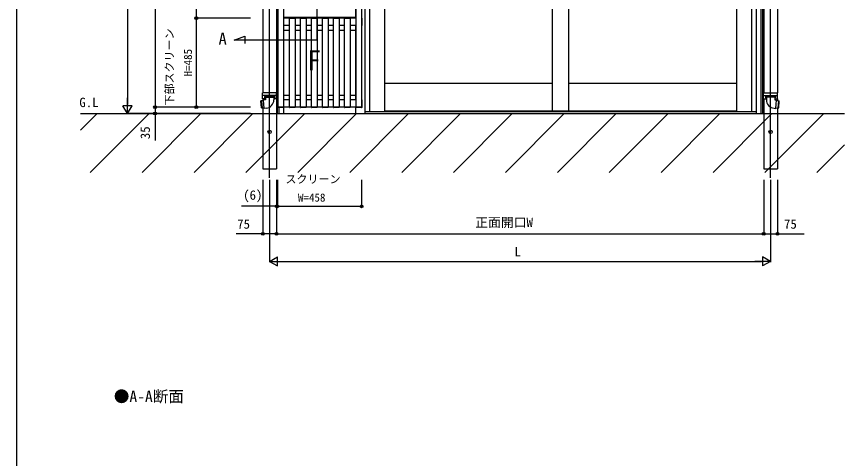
# Model space of a CAD drawing. Units: millimetres, scale not verified. Extents: x -875 to 875, y -1300 to 1292.
# Drawn here: x -875 to 27, y 65 to 546 of the extents above; entities that cross this region are included whole.
import ezdxf
from ezdxf.enums import TextEntityAlignment as Align

# ---------------------------------------------------------------- set-up
doc = ezdxf.new("R2010")
doc.units = ezdxf.units.MM
doc.header["$LTSCALE"] = 8
for name, color, linetype in [('0-1_USER1', 3, 'Continuous'), ('0-4_YKK_12', 2, 'Continuous'), ('0-6_YKK_A1', 4, 'Continuous'), ('0-7_YKK_D', 6, 'Continuous'), ('0-8_YKK_ZWAK', 7, 'Continuous')]:
    doc.layers.add(name, color=color, linetype=linetype)
doc.styles.add('ＭＳ ゴシック', font='')
doc.styles.get('ＭＳ ゴシック').set_extended_font_data('MS Gothic')

msp = doc.modelspace()

# ---------------------------------------------------------------- linework, layer by layer
at = {"layer": '0-4_YKK_12'}
for p, q in [((-547.772, 697.786), (-547.772, 520.716)), ((-547.772, 520.716), (-637.772, 520.716))]:
    msp.add_line(p, q, dxfattribs=at)
msp.add_lwpolyline([(-637.772, 520.716), (-626.072, 524.975), (-626.072, 517.175)], dxfattribs=at)
at = {"layer": '0-6_YKK_A1'}
for p, q in [((-599.194, 370.698), (-599.194, 1019.329)), ((-53.194, 370.698), (-53.194, 1019.329)), ((-606.694, 960.438), (-606.694, 463.398)), ((-591.694, 960.438), (-591.694, 463.398)), ((-60.694, 960.438), (-60.694, 463.398)), ((-45.694, 960.438), (-45.694, 463.398)), ((-590.694, 440.698), (-590.694, 955.698)), ((-495.094, 440.698), (-495.094, 955.698)), ((-490.094, 442.698), (-490.094, 947.698)), ((-473.694, 442.698), (-473.694, 947.698)), ((-290.894, 443.898), (-290.894, 947.698)), ((-272.894, 443.898), (-272.894, 947.698)), ((-90.094, 442.698), (-90.094, 947.698)), ((-73.694, 442.698), (-73.694, 947.698)), ((-68.694, 440.698), (-68.694, 955.698)), ((-63.494, 440.698), (-63.494, 955.698)), ((-61.694, 440.698), (-61.694, 955.698)), ((-583.694, 544.698), (-583.694, 667.298)), ((-505.094, 544.698), (-505.094, 667.298)), ((-504.894, 544.698), (-583.894, 544.698)), ((-583.694, 545.698), (-505.094, 545.698)), ((-577.494, 544.698), (-577.475, 545.01)), ((-577.294, 544.698), (-577.494, 544.698)), ((-571.493, 544.698), (-577.294, 544.698)), ((-577.275, 545.198), (-571.513, 545.198)), ((-565.494, 544.698), (-565.475, 545.01)), ((-565.294, 544.698), (-565.494, 544.698)), ((-559.493, 544.698), (-565.294, 544.698)), ((-565.275, 545.198), (-559.513, 545.198)), ((-553.494, 544.698), (-553.475, 545.01)), ((-553.294, 544.698), (-553.494, 544.698)), ((-547.493, 544.698), (-553.294, 544.698)), ((-553.275, 545.198), (-547.513, 545.198)), ((-541.494, 544.698), (-541.475, 545.01)), ((-541.294, 544.698), (-541.494, 544.698)), ((-535.493, 544.698), (-541.294, 544.698)), ((-541.275, 545.198), (-535.513, 545.198)), ((-529.494, 544.698), (-529.475, 545.01)), ((-529.294, 544.698), (-529.494, 544.698)), ((-523.493, 544.698), (-529.294, 544.698)), ((-529.275, 545.198), (-523.513, 545.198)), ((-517.494, 544.698), (-517.475, 545.01)), ((-517.294, 544.698), (-517.494, 544.698)), ((-511.493, 544.698), (-517.294, 544.698)), ((-517.275, 545.198), (-511.513, 545.198)), ((-498.894, 544.798), (-498.894, 536.598)), ((-498.894, 544.798), (-498.494, 544.798)), ((-498.894, 544.398), (-498.494, 544.398)), ((-589.894, 536.698), (-590.494, 536.698)), ((-577.388, 536.698), (-583.894, 536.698)), ((-583.694, 455.698), (-583.694, 536.698)), ((-565.388, 536.698), (-571.388, 536.698)), ((-553.388, 536.698), (-559.388, 536.698)), ((-541.388, 536.698), (-547.388, 536.698)), ((-529.388, 536.698), (-535.388, 536.698)), ((-517.388, 536.698), (-523.388, 536.698)), ((-504.894, 536.698), (-511.388, 536.698)), ((-505.094, 455.698), (-505.094, 536.698)), ((-498.894, 536.998), (-498.494, 536.998)), ((-583.694, 531.698), (-577.394, 531.698)), ((-571.394, 531.698), (-565.394, 531.698)), ((-559.394, 531.698), (-553.394, 531.698)), ((-547.394, 531.698), (-541.394, 531.698)), ((-535.394, 531.698), (-529.394, 531.698)), ((-523.394, 531.698), (-517.394, 531.698)), ((-511.394, 531.698), (-505.094, 531.698)), ((-473.694, 473.898), (-290.894, 473.898)), ((-272.894, 473.898), (-90.094, 473.898)), ((-606.794, 460.398), (-606.794, 463.298)), ((-591.594, 460.398), (-606.794, 460.398)), ((-606.794, 456.898), (-606.794, 460.398)), ((-591.694, 463.398), (-606.694, 463.398)), ((-603.394, 460.398), (-603.394, 459.701)), ((-594.994, 460.398), (-594.994, 459.701)), ((-591.594, 460.398), (-591.594, 463.298)), ((-591.594, 456.898), (-591.594, 460.398)), ((-583.694, 460.698), (-577.394, 460.698)), ((-571.394, 460.698), (-565.394, 460.698)), ((-559.394, 460.698), (-553.394, 460.698)), ((-547.394, 460.698), (-541.394, 460.698)), ((-535.394, 460.698), (-529.394, 460.698)), ((-523.394, 460.698), (-517.394, 460.698)), ((-511.394, 460.698), (-505.094, 460.698)), ((-60.794, 460.398), (-60.794, 463.298)), ((-60.794, 460.398), (-45.594, 460.398)), ((-60.794, 456.898), (-60.794, 460.398)), ((-60.694, 463.398), (-45.694, 463.398)), ((-57.394, 460.398), (-57.394, 459.701)), ((-48.994, 460.398), (-48.994, 459.701)), ((-45.594, 460.398), (-45.594, 463.298)), ((-45.594, 456.898), (-45.594, 460.398)), ((-607.924, 454.718), (-608.71, 454.529)), ((-608.037, 446.838), (-608.71, 454.529)), ((-605.734, 454.929), (-607.924, 454.718)), ((-607.924, 454.718), (-607.23, 446.788)), ((-606.694, 456.798), (-606.694, 454.837)), ((-606.694, 456.798), (-606.694, 454.837)), ((-603.794, 456.798), (-606.694, 456.798)), ((-603.794, 455.701), (-605.786, 455.527)), ((-604.446, 458.782), (-604.604, 458.782)), ((-603.942, 458.614), (-603.784, 458.614)), ((-603.794, 459.701), (-594.594, 459.701)), ((-603.794, 459.701), (-603.794, 458.836)), ((-603.794, 458.567), (-603.794, 455.701)), ((-603.775, 458.801), (-594.613, 458.801)), ((-603.775, 458.601), (-594.613, 458.601)), ((-594.446, 458.782), (-594.604, 458.782)), ((-594.594, 459.701), (-594.594, 458.836)), ((-594.594, 458.567), (-594.594, 455.701)), ((-591.694, 456.798), (-594.594, 456.798)), ((-593.942, 458.614), (-593.784, 458.614)), ((-591.694, 456.798), (-591.694, 440.698)), ((-589.894, 455.698), (-590.494, 455.698)), ((-577.388, 455.698), (-583.894, 455.698)), ((-565.388, 455.698), (-571.388, 455.698)), ((-553.388, 455.698), (-559.388, 455.698)), ((-541.388, 455.698), (-547.388, 455.698)), ((-529.388, 455.698), (-535.388, 455.698)), ((-517.388, 455.698), (-523.388, 455.698)), ((-504.894, 455.698), (-511.388, 455.698)), ((-498.894, 455.798), (-498.894, 447.698)), ((-498.894, 455.798), (-498.494, 455.798)), ((-498.894, 455.398), (-498.494, 455.398)), ((-60.694, 456.798), (-60.694, 440.698)), ((-60.694, 456.798), (-57.794, 456.798)), ((-58.446, 458.614), (-58.604, 458.614)), ((-57.942, 458.782), (-57.784, 458.782)), ((-48.594, 459.701), (-57.794, 459.701)), ((-57.794, 459.701), (-57.794, 458.836)), ((-57.794, 458.567), (-57.794, 455.701)), ((-48.613, 458.801), (-57.775, 458.801)), ((-48.613, 458.601), (-57.775, 458.601)), ((-48.446, 458.614), (-48.604, 458.614)), ((-48.594, 459.701), (-48.594, 458.836)), ((-48.594, 458.567), (-48.594, 455.701)), ((-48.594, 456.798), (-45.694, 456.798)), ((-48.594, 455.701), (-46.601, 455.527)), ((-47.942, 458.782), (-47.784, 458.782)), ((-46.654, 454.929), (-44.464, 454.718)), ((-45.694, 456.798), (-45.694, 454.837)), ((-45.694, 456.798), (-45.694, 454.837)), ((-44.464, 454.718), (-45.158, 446.788)), ((-44.464, 454.718), (-43.677, 454.529)), ((-44.35, 446.838), (-43.677, 454.529)), ((-607.23, 446.788), (-608.037, 446.838)), ((-605.037, 446.96), (-607.23, 446.788)), ((-606.694, 446.83), (-606.694, 440.698)), ((-602.992, 446.537), (-604.984, 446.362)), ((-589.794, 447.698), (-583.993, 447.698)), ((-584.013, 447.198), (-589.775, 447.198)), ((-588.894, 440.698), (-588.894, 447.198)), ((-583.993, 447.698), (-583.794, 447.698)), ((-504.894, 447.698), (-583.894, 447.698)), ((-583.794, 447.698), (-583.813, 447.385)), ((-583.694, 440.698), (-583.694, 447.698)), ((-577.294, 447.698), (-571.493, 447.698)), ((-571.513, 447.198), (-577.275, 447.198)), ((-571.493, 447.698), (-571.294, 447.698)), ((-571.294, 447.698), (-571.313, 447.385)), ((-565.294, 447.698), (-559.493, 447.698)), ((-559.513, 447.198), (-565.275, 447.198)), ((-559.493, 447.698), (-559.294, 447.698)), ((-559.294, 447.698), (-559.313, 447.385)), ((-553.294, 447.698), (-547.493, 447.698)), ((-547.513, 447.198), (-553.275, 447.198)), ((-547.493, 447.698), (-547.294, 447.698)), ((-547.294, 447.698), (-547.313, 447.385)), ((-541.294, 447.698), (-535.493, 447.698)), ((-535.513, 447.198), (-541.275, 447.198)), ((-535.493, 447.698), (-535.294, 447.698)), ((-535.294, 447.698), (-535.313, 447.385)), ((-529.294, 447.698), (-523.493, 447.698)), ((-523.513, 447.198), (-529.275, 447.198)), ((-523.493, 447.698), (-523.294, 447.698)), ((-523.294, 447.698), (-523.313, 447.385)), ((-517.294, 447.698), (-511.493, 447.698)), ((-511.513, 447.198), (-517.275, 447.198)), ((-511.493, 447.698), (-511.294, 447.698)), ((-511.294, 447.698), (-511.313, 447.385)), ((-505.094, 440.698), (-505.094, 447.698)), ((-504.794, 447.698), (-498.993, 447.698)), ((-499.013, 447.198), (-504.775, 447.198)), ((-498.993, 447.698), (-498.794, 447.698)), ((-498.894, 447.998), (-498.494, 447.998)), ((-498.794, 447.698), (-498.813, 447.385)), ((-68.694, 442.698), (-495.094, 442.698)), ((-473.694, 443.898), (-90.094, 443.898)), ((-49.396, 446.537), (-47.403, 446.362)), ((-47.351, 446.96), (-45.158, 446.788)), ((-45.694, 446.83), (-45.694, 440.698)), ((-45.158, 446.788), (-44.35, 446.838)), ((-805.294, 440.698), (27.306, 440.698)), ((-787.214, 440.698), (-805.294, 422.618)), ((-730.646, 440.698), (-794.67, 376.673)), ((-674.077, 440.698), (-738.101, 376.673)), ((-617.509, 440.698), (-681.533, 376.673)), ((-560.94, 440.698), (-624.964, 376.673)), ((-606.694, 440.698), (-591.694, 440.698)), ((-606.694, 440.698), (-606.694, 380.698)), ((-591.694, 440.698), (-591.694, 380.698)), ((-504.371, 440.698), (-568.396, 376.673)), ((-447.803, 440.698), (-511.827, 376.673)), ((-391.234, 440.698), (-455.259, 376.673)), ((-334.666, 440.698), (-398.69, 376.673)), ((-278.097, 440.698), (-342.122, 376.673)), ((-221.529, 440.698), (-285.553, 376.673)), ((-164.96, 440.698), (-228.984, 376.673)), ((-108.392, 440.698), (-172.416, 376.673)), ((-51.823, 440.698), (-115.847, 376.673)), ((-60.694, 440.698), (-60.694, 380.698)), ((-60.694, 440.698), (-45.694, 440.698)), ((4.745, 440.698), (-59.279, 376.673)), ((-45.694, 440.698), (-45.694, 380.698)), ((27.312, 406.696), (-2.71, 376.673)), ((-606.694, 380.698), (-591.694, 380.698)), ((-60.694, 380.698), (-45.694, 380.698))]:
    msp.add_line(p, q, dxfattribs=at)
for points in [[(-589.894, 960.438), (-583.894, 960.438), (-583.894, 447.698), (-589.894, 447.698)], [(-504.894, 960.438), (-498.894, 960.438), (-498.894, 447.698), (-504.894, 447.698)], [(-577.394, 544.698), (-571.394, 544.698), (-571.394, 447.698), (-577.394, 447.698)], [(-565.394, 544.698), (-559.394, 544.698), (-559.394, 447.698), (-565.394, 447.698)], [(-553.394, 544.698), (-547.394, 544.698), (-547.394, 447.698), (-553.394, 447.698)], [(-541.394, 544.698), (-535.394, 544.698), (-535.394, 447.698), (-541.394, 447.698)], [(-529.394, 544.698), (-523.394, 544.698), (-523.394, 447.698), (-529.394, 447.698)], [(-517.394, 544.698), (-511.394, 544.698), (-511.394, 447.698), (-517.394, 447.698)]]:
    msp.add_lwpolyline(points, close=True, dxfattribs=at)
for points in [[(-589.894, 544.698), (-590.494, 544.698), (-590.494, 536.698)], [(-571.313, 545.01), (-571.294, 544.698), (-571.493, 544.698)], [(-559.313, 545.01), (-559.294, 544.698), (-559.493, 544.698)], [(-547.313, 545.01), (-547.294, 544.698), (-547.493, 544.698)], [(-535.313, 545.01), (-535.294, 544.698), (-535.493, 544.698)], [(-523.313, 545.01), (-523.294, 544.698), (-523.493, 544.698)], [(-511.313, 545.01), (-511.294, 544.698), (-511.493, 544.698)], [(-498.894, 536.598), (-498.494, 536.598), (-498.494, 544.798)], [(-604.984, 446.362), (-605.385, 450.945), (-605.786, 455.527)], [(-604.604, 458.782), (-604.604, 458.614), (-604.446, 458.614)], [(-604.11, 458.95), (-604.11, 459.108), (-604.278, 459.108), (-604.278, 458.95)], [(-604.278, 458.446), (-604.278, 458.288), (-604.11, 458.288), (-604.11, 458.446)], [(-603.784, 458.614), (-603.784, 458.782), (-603.942, 458.782)], [(-594.604, 458.782), (-594.604, 458.614), (-594.446, 458.614)], [(-594.11, 458.95), (-594.11, 459.108), (-594.278, 459.108), (-594.278, 458.95)], [(-594.278, 458.446), (-594.278, 458.288), (-594.11, 458.288), (-594.11, 458.446)], [(-593.784, 458.614), (-593.784, 458.782), (-593.942, 458.782)], [(-589.894, 447.698), (-590.494, 447.698), (-590.494, 455.698)], [(-498.8, 447.598), (-498.494, 447.598), (-498.494, 455.798)], [(-58.604, 458.614), (-58.604, 458.782), (-58.446, 458.782)], [(-58.278, 458.95), (-58.278, 459.108), (-58.11, 459.108), (-58.11, 458.95)], [(-58.11, 458.446), (-58.11, 458.288), (-58.278, 458.288), (-58.278, 458.446)], [(-57.784, 458.782), (-57.784, 458.614), (-57.942, 458.614)], [(-48.604, 458.614), (-48.604, 458.782), (-48.446, 458.782)], [(-48.278, 458.95), (-48.278, 459.108), (-48.11, 459.108), (-48.11, 458.95)], [(-48.11, 458.446), (-48.11, 458.288), (-48.278, 458.288), (-48.278, 458.446)], [(-47.784, 458.782), (-47.784, 458.614), (-47.942, 458.614)], [(-47.403, 446.362), (-47.002, 450.945), (-46.601, 455.527)], [(-589.975, 447.385), (-589.994, 447.698), (-589.794, 447.698)], [(-577.475, 447.385), (-577.494, 447.698), (-577.294, 447.698)], [(-565.475, 447.385), (-565.494, 447.698), (-565.294, 447.698)], [(-553.475, 447.385), (-553.494, 447.698), (-553.294, 447.698)], [(-541.475, 447.385), (-541.494, 447.698), (-541.294, 447.698)], [(-529.475, 447.385), (-529.494, 447.698), (-529.294, 447.698)], [(-517.475, 447.385), (-517.494, 447.698), (-517.294, 447.698)], [(-504.975, 447.385), (-504.994, 447.698), (-504.794, 447.698)]]:
    msp.add_lwpolyline(points, dxfattribs=at)
for centre, radius in [((-593.84, 458.344), 0.06), ((-58.547, 458.344), 0.06), ((-599.194, 420.698), 1.8), ((-53.194, 420.698), 1.8)]:
    msp.add_circle(centre, radius, dxfattribs=at)
for centre, radius, start, end in [((-577.275, 544.998), 0.2, 90, 176.5), ((-571.513, 544.998), 0.2, 3.5, 90), ((-565.275, 544.998), 0.2, 90, 176.5), ((-559.513, 544.998), 0.2, 3.5, 90), ((-553.275, 544.998), 0.2, 90, 176.5), ((-547.513, 544.998), 0.2, 3.5, 90), ((-541.275, 544.998), 0.2, 90, 176.5), ((-535.513, 544.998), 0.2, 3.5, 90), ((-529.275, 544.998), 0.2, 90, 176.5), ((-523.513, 544.998), 0.2, 3.5, 90), ((-517.275, 544.998), 0.2, 90, 176.5), ((-511.513, 544.998), 0.2, 3.5, 90), ((-606.694, 463.298), 0.1, 90, 180), ((-591.694, 463.298), 0.1, 0, 90), ((-60.694, 463.298), 0.1, 90, 180), ((-45.694, 463.298), 0.1, 0, 90), ((-606.694, 456.898), 0.1, 180, 270), ((-604.194, 458.698), 0.7, 55.1501, 304.8499), ((-604.446, 458.95), 0.168, 270, 0), ((-604.446, 458.446), 0.168, 0, 90), ((-603.942, 458.95), 0.168, 180, 270), ((-603.942, 458.446), 0.168, 90, 180), ((-603.754, 458.836), 0.04, 180, 253.39845), ((-603.754, 458.567), 0.04, 106.60155, 180), ((-603.794, 458.701), 0.1, 286.60155, 73.39845), ((-603.794, 455.701), 9.2, 275, 0), ((-594.594, 458.701), 0.1, 106.60155, 253.39845), ((-594.634, 458.836), 0.04, 286.60155, 0), ((-594.634, 458.567), 0.04, 0, 73.39845), ((-594.194, 458.698), 0.7, 235.1501, 124.8499), ((-594.446, 458.95), 0.168, 270, 0), ((-594.446, 458.446), 0.168, 0, 90), ((-593.942, 458.95), 0.168, 180, 270), ((-593.942, 458.446), 0.168, 90, 180), ((-591.694, 456.898), 0.1, 270, 0), ((-60.694, 456.898), 0.1, 180, 270), ((-58.194, 458.698), 0.7, 55.1501, 304.8499), ((-58.446, 458.95), 0.168, 270, 0), ((-58.446, 458.446), 0.168, 0, 90), ((-57.942, 458.95), 0.168, 180, 270), ((-57.942, 458.446), 0.168, 90, 180), ((-57.754, 458.836), 0.04, 180, 253.39845), ((-57.754, 458.567), 0.04, 106.60155, 180), ((-48.594, 455.701), 9.2, 180, 265), ((-57.794, 458.701), 0.1, 286.60155, 73.39845), ((-48.594, 458.701), 0.1, 106.60155, 253.39845), ((-48.634, 458.836), 0.04, 286.60155, 0), ((-48.634, 458.567), 0.04, 0, 73.39845), ((-48.194, 458.698), 0.7, 235.1501, 124.8499), ((-48.446, 458.95), 0.168, 270, 0), ((-48.446, 458.446), 0.168, 0, 90), ((-47.942, 458.95), 0.168, 180, 270), ((-47.942, 458.446), 0.168, 90, 180), ((-45.694, 456.898), 0.1, 270, 0), ((-589.775, 447.398), 0.2, 183.5, 270), ((-584.013, 447.398), 0.2, 270, 356.5), ((-577.275, 447.398), 0.2, 183.5, 270), ((-571.513, 447.398), 0.2, 270, 356.5), ((-565.275, 447.398), 0.2, 183.5, 270), ((-559.513, 447.398), 0.2, 270, 356.5), ((-553.275, 447.398), 0.2, 183.5, 270), ((-547.513, 447.398), 0.2, 270, 356.5), ((-541.275, 447.398), 0.2, 183.5, 270), ((-535.513, 447.398), 0.2, 270, 356.5), ((-529.275, 447.398), 0.2, 183.5, 270), ((-523.513, 447.398), 0.2, 270, 356.5), ((-517.275, 447.398), 0.2, 183.5, 270), ((-511.513, 447.398), 0.2, 270, 356.5), ((-504.775, 447.398), 0.2, 183.5, 270), ((-499.013, 447.398), 0.2, 270, 356.5)]:
    msp.add_arc(centre, radius, start, end, dxfattribs=at)
at = {"layer": '0-7_YKK_D'}
for p, q in [((-724.093, 963.698), (-724.093, 447.698)), ((-754.093, 945.698), (-754.093, 450.698)), ((-679.093, 667.298), (-679.093, 544.698)), ((-620.093, 544.698), (-680.093, 544.698)), ((-620.093, 544.698), (-680.093, 544.698)), ((-679.093, 544.698), (-679.093, 447.698)), ((-754.093, 440.698), (-754.093, 458.018)), ((-754.093, 440.698), (-759.093, 449.358)), ((-749.093, 449.358), (-759.093, 449.358)), ((-754.093, 440.698), (-749.093, 449.358)), ((-620.093, 447.698), (-725.093, 447.698)), ((-620.093, 447.698), (-725.093, 447.698)), ((-620.093, 447.698), (-680.093, 447.698)), ((-620.093, 440.698), (-755.093, 440.698)), ((-620.093, 440.698), (-725.093, 440.698)), ((-606.694, 368.698), (-606.694, 308.698)), ((-599.194, 368.698), (-599.194, 278.698)), ((-591.694, 368.698), (-591.694, 308.698)), ((-591.694, 368.698), (-591.694, 308.698)), ((-591.694, 368.698), (-591.694, 338.698)), ((-590.494, 368.698), (-590.494, 338.698)), ((-590.494, 368.698), (-590.494, 338.698)), ((-498.894, 368.698), (-498.894, 338.698)), ((-60.694, 368.698), (-60.694, 308.698)), ((-60.694, 368.698), (-60.694, 308.698)), ((-53.194, 368.698), (-53.194, 278.698)), ((-45.694, 368.698), (-45.694, 308.698)), ((-591.694, 339.698), (-629.773, 339.698)), ((-590.494, 339.698), (-591.694, 339.698)), ((-590.494, 339.698), (-498.894, 339.698)), ((-590.494, 339.698), (-584.494, 339.698)), ((-591.694, 309.698), (-60.694, 309.698)), ((-599.194, 279.698), (-590.534, 284.698)), ((-590.534, 274.698), (-590.534, 284.698)), ((-53.194, 279.698), (-61.854, 284.698)), ((-61.854, 284.698), (-61.854, 274.698)), ((-599.194, 279.698), (-590.534, 274.698)), ((-599.194, 279.698), (-581.873, 279.698)), ((-589.194, 279.698), (-63.194, 279.698)), ((-53.194, 279.698), (-70.514, 279.698)), ((-53.194, 279.698), (-61.854, 274.698))]:
    msp.add_line(p, q, dxfattribs=at)
for points in [[(-724.093, 447.698), (-724.093, 440.698), (-724.093, 411.402)], [(-591.694, 309.698), (-606.694, 309.698), (-635.671, 309.698)], [(-60.694, 309.698), (-45.694, 309.698), (-16.717, 309.698)]]:
    msp.add_lwpolyline(points, dxfattribs=at)
for centre in [(-679.093, 544.698), (-679.093, 544.698), (-724.093, 447.698), (-724.093, 447.698), (-724.093, 440.698), (-679.093, 447.698), (-591.694, 339.698), (-590.494, 339.698), (-590.494, 339.698), (-498.894, 339.698), (-606.694, 309.698), (-591.694, 309.698), (-591.694, 309.698), (-60.694, 309.698), (-60.694, 309.698), (-45.694, 309.698)]:
    msp.add_circle(centre, 1.5, dxfattribs=at)
at = {"layer": '0-8_YKK_ZWAK'}
msp.add_line((-875, 1250.4), (-875, -1299.6), dxfattribs=at)

# ---------------------------------------------------------------- texts
at = {"layer": '0-1_USER1', "style": 'ＭＳ ゴシック'}
for s, height, p in [('A', 13.2, (-654.875, 511.716)), ('F', 21.99, (-558.162, 481.198)), ('G.L', 10.26, (-806.567, 444.698)), ('●A-A断面', 12.46, (-768.985, 122.592))]:
    msp.add_text(s, height=height, dxfattribs=at).set_placement(p, align=Align.BOTTOM_LEFT)
at = {"layer": '0-7_YKK_D', "style": 'ＭＳ ゴシック'}
for s, height, p in [('下部スクリーン', 8.798, (-701.211, 449.481)), ('H=485', 8.798, (-681.211, 481.254)), ('35', 10.26, (-726.593, 412.868))]:
    msp.add_text(s, height=height, rotation=90, dxfattribs=at).set_placement(p, align=Align.BOTTOM_LEFT)
for s, height, p in [('スクリーン', 8.798, (-581.921, 362.198)), ('(6)', 10.26, (-627.989, 343.789)), ('W=458', 8.798, (-568.285, 342.198)), ('75', 10.26, (-634.523, 312.198)), ('正面開口W', 10.26, (-375.154, 313.948)), ('75', 10.26, (-38.546, 312.198)), ('L', 10.26, (-332.359, 282.198))]:
    msp.add_text(s, height=height, dxfattribs=at).set_placement(p, align=Align.BOTTOM_LEFT)

doc.saveas('drawing.dxf')
